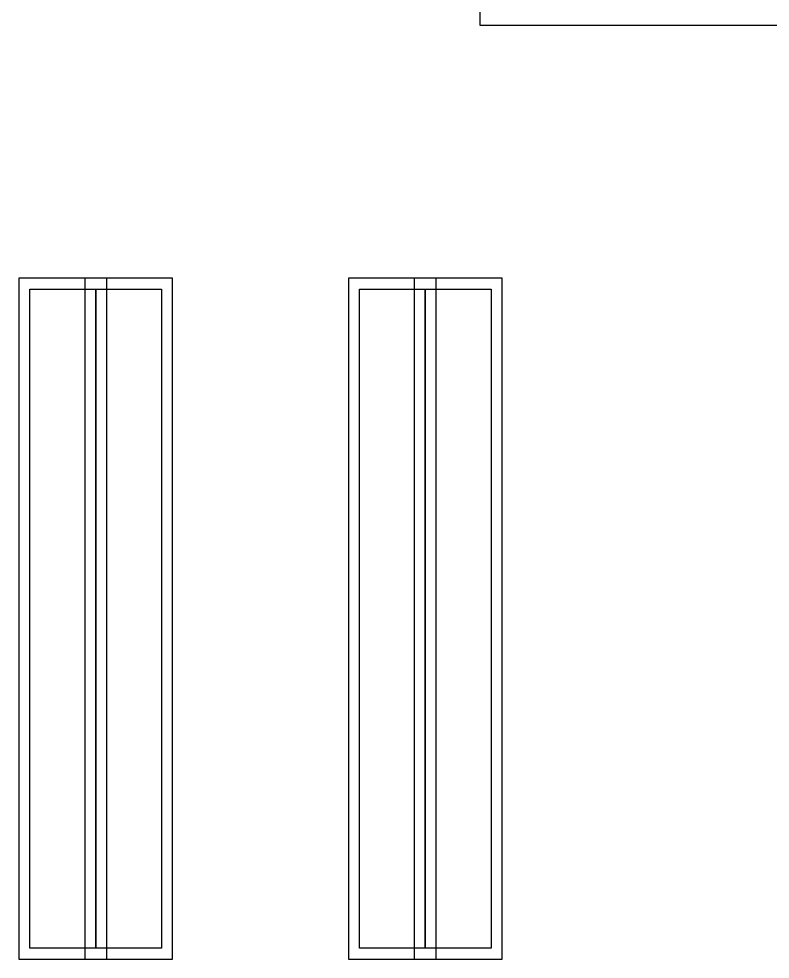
# Model space of a CAD drawing. Extents: x 2217 to 2324, y 363 to 419.
# Drawn here: x 2222.821 to 2226.241, y 383.299 to 387.579 of the extents above; entities that cross this region are included whole.
import ezdxf

# ---------------------------------------------------------------- set-up
doc = ezdxf.new("R2010")
doc.units = 0
doc.header["$LTSCALE"] = 12
doc.header["$MEASUREMENT"] = 0
doc.layers.add('ANAQUELES', color=2, linetype='CONTINUOUS')
doc.layers.add('PATIO', color=4, linetype='CONTINUOUS')

msp = doc.modelspace()

# ---------------------------------------------------------------- linework, layer by layer
at = {"layer": 'ANAQUELES', "color": 8}
for points in [[(2223.2214, 383.2991), (2223.2214, 386.3991), (2222.8214, 386.3991), (2222.8214, 383.2991)], [(2223.5214, 383.2991), (2223.5214, 386.3991), (2223.1214, 386.3991), (2223.1214, 383.2991)], [(2224.7214, 383.2991), (2224.7214, 386.3991), (2224.3214, 386.3991), (2224.3214, 383.2991)], [(2225.0214, 383.2991), (2225.0214, 386.3991), (2224.6214, 386.3991), (2224.6214, 383.2991)]]:
    msp.add_lwpolyline(points, close=True, dxfattribs=at)
at = {"layer": 'ANAQUELES'}
for points in [[(2222.8714, 383.3491), (2222.8714, 386.3491), (2223.1714, 386.3491), (2223.1714, 383.3491)], [(2223.1714, 383.3491), (2223.1714, 386.3491), (2223.4714, 386.3491), (2223.4714, 383.3491)], [(2224.3714, 383.3491), (2224.3714, 386.3491), (2224.6714, 386.3491), (2224.6714, 383.3491)], [(2224.6714, 383.3491), (2224.6714, 386.3491), (2224.9714, 386.3491), (2224.9714, 383.3491)]]:
    msp.add_lwpolyline(points, close=True, dxfattribs=at)
at = {"layer": 'PATIO'}
msp.add_lwpolyline([(2224.9214, 402.2491), (2236.0214, 402.2491), (2236.0214, 387.5491), (2224.9214, 387.5491)], close=True, dxfattribs=at)

doc.saveas('drawing.dxf')
